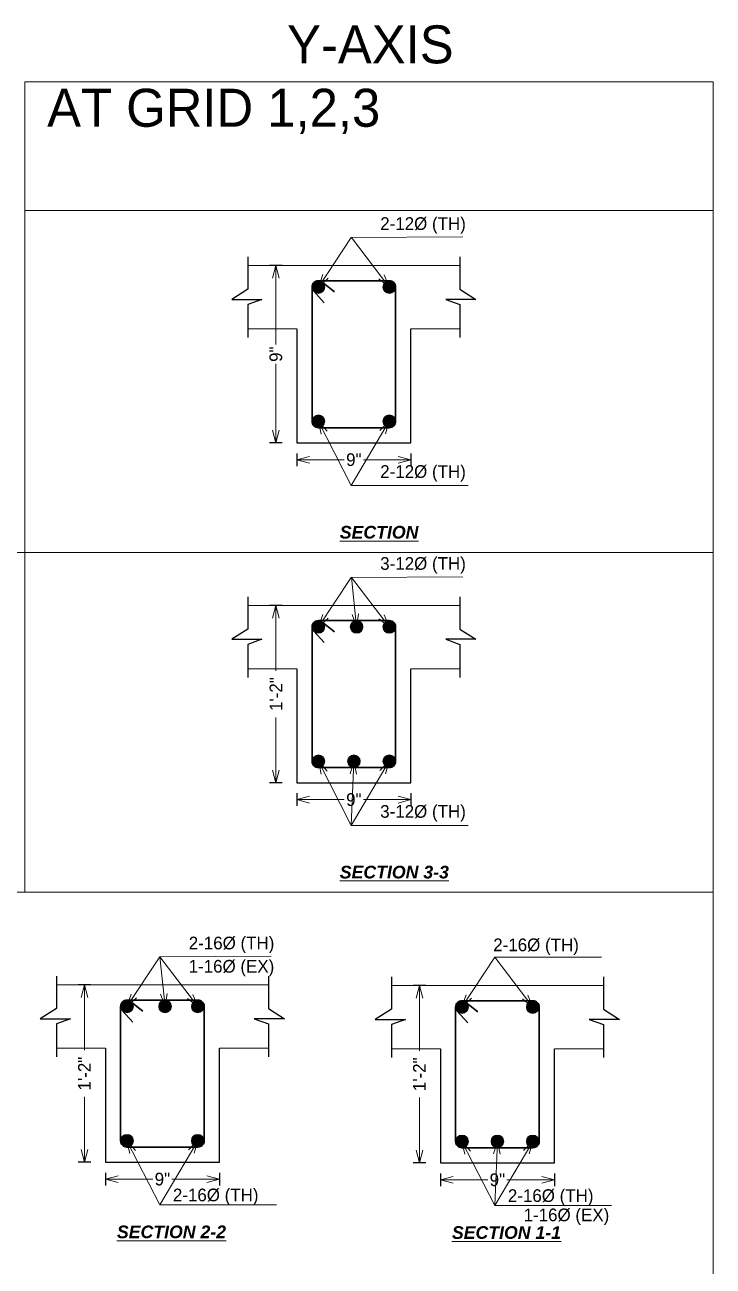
# Model space of a CAD drawing. Header units: inches. Extents: x -2812 to 9774, y -15726 to -746.
# Drawn here: x -2427.7 to -2318.9, y -15349.3 to -15153.4 of the extents above; entities that cross this region are included whole.
import ezdxf

# ---------------------------------------------------------------- set-up
doc = ezdxf.new("R2010")
doc.units = ezdxf.units.IN
doc.header["$LTSCALE"] = 17
doc.header["$MEASUREMENT"] = 0
doc.linetypes.add('ACAD_ISO03W100', pattern=[30, 12, -18])
for name, color, linetype, lineweight in [('1', 7, 'Continuous', 25), ('Hatch Pcc', 132, 'Continuous', 15), ('hidden line', 251, 'ACAD_ISO03W100', 20), ('LIGHT', 255, 'Continuous', 5), ('Line 3', 250, 'Continuous', 18), ('Profile ele', 4, 'Continuous', 25), ('Rebar', 250, 'Continuous', 30), ('reinforcement', 2, 'Continuous', 30), ('STIRRUPS', 4, 'Continuous', 30), ('Text 1', 251, 'Continuous', 20)]:
    doc.layers.add(name, color=color, linetype=linetype, lineweight=lineweight)
doc.layers.add('Beam', color=1, linetype='Continuous')
doc.dimstyles.new('Dim 2', dxfattribs={"dimtxt": 4, "dimasz": 3, "dimexe": 2, "dimexo": 2, "dimgap": 0.09, "dimtad": 0, "dimdec": 0, "dimzin": 0, "dimdsep": 46, "dimlunit": 3, "dimtxsty": 'Standard', "dimcen": 0.09, "dimclrd": 256, "dimclre": 256, "dimclrt": 3, "dimadec": 0, "dimazin": 0, "dimtfac": 1, "dimtdec": 0, "dimtofl": 0, "dimtmove": 0, "dimatfit": 3, "dimfxl": 2, "dimfxlon": 1, "dimtolj": 1, "dimtzin": 0, "dimlwd": 5, "dimarcsym": 0})
doc.dimstyles.new('Extra Dim 2 small', dxfattribs={"dimtxt": 1, "dimasz": 1, "dimexe": 0.5, "dimexo": 0.5, "dimgap": 0.09, "dimtad": 0, "dimdec": 0, "dimzin": 0, "dimdsep": 46, "dimlunit": 3, "dimtxsty": 'Standard', "dimblk": 'OPEN30', "dimcen": 0.09, "dimclrd": 256, "dimclre": 256, "dimclrt": 3, "dimadec": 0, "dimazin": 0, "dimtfac": 1, "dimtdec": 0, "dimtofl": 0, "dimtmove": 2, "dimatfit": 3, "dimldrblk": 'OPEN30', "dimfxl": 0.5, "dimfxlon": 1, "dimtolj": 1, "dimtzin": 0, "dimlwd": 5, "dimarcsym": 0})

# ---------------------------------------------------------------- blocks, each defined once
blk = doc.blocks.new('_Open30')
at = {"color": 0, "linetype": 'ByBlock', "lineweight": -2}
for p, q in [((-1, 0.268), (0, 0)), ((0, 0), (-1, -0.268)), ((0, 0), (-1, 0))]:
    blk.add_line(p, q, dxfattribs=at)
blk = doc.blocks.new('*D2552')
at = {"layer": '1', "lineweight": -2, "ltscale": 0.09, "transparency": 16777216}
for p, q in [((64404.906, -62375.375), (64403.906, -62375.375)), ((64404.906, -62389.375), (64403.906, -62389.375))]:
    blk.add_line(p, q, dxfattribs=at)
at = {"layer": '1', "lineweight": 5, "ltscale": 0.09, "transparency": 16777216}
for p, q in [((64404.406, -62376.375), (64404.406, -62380.535)), ((64404.406, -62388.375), (64404.406, -62384.215))]:
    blk.add_line(p, q, dxfattribs=at)
at = {"layer": 'Defpoints', "color": 0, "ltscale": 0.09, "transparency": 16777216}
for p in [(64404.406, -62375.375), (64406.061, -62375.375), (64406.061, -62389.375)]:
    blk.add_point(p, dxfattribs=at)
at = {"layer": '1', "lineweight": 5, "ltscale": 0.09, "transparency": 16777216}
for p, rotation in [((64404.406, -62375.375), 90), ((64404.406, -62389.375), 270)]:
    blk.add_blockref('_Open30', p, dxfattribs=dict(at, rotation=rotation))
at = {"layer": '1', "color": 3, "ltscale": 0.09, "transparency": 16777216, "insert": (64404.406, -62382.375), "char_height": 1, "attachment_point": 5, "rotation": 90}
blk.add_mtext('\\A1;1\'-2"', dxfattribs=at)
blk = doc.blocks.new('*D2553')
at = {"layer": '1', "lineweight": -2, "ltscale": 0.09, "transparency": 16777216}
for p, q in [((64406.061, -62390.206), (64406.061, -62391.206)), ((64415.061, -62390.206), (64415.061, -62391.206))]:
    blk.add_line(p, q, dxfattribs=at)
at = {"layer": '1', "lineweight": 5, "ltscale": 0.09, "transparency": 16777216}
for p, q in [((64407.061, -62390.706), (64409.805, -62390.706)), ((64414.061, -62390.706), (64411.318, -62390.706))]:
    blk.add_line(p, q, dxfattribs=at)
at = {"layer": 'Defpoints', "color": 0, "ltscale": 0.09, "transparency": 16777216}
for p in [(64406.061, -62389.375), (64415.061, -62389.375), (64415.061, -62390.706)]:
    blk.add_point(p, dxfattribs=at)
at = {"layer": '1', "lineweight": 5, "ltscale": 0.09, "transparency": 16777216, "rotation": 180}
blk.add_blockref('_Open30', (64406.061, -62390.706), dxfattribs=at)
at = {"layer": '1', "lineweight": 5, "ltscale": 0.09, "transparency": 16777216}
blk.add_blockref('_Open30', (64415.061, -62390.706), dxfattribs=at)
at = {"layer": '1', "color": 3, "ltscale": 0.09, "transparency": 16777216, "insert": (64410.561, -62390.706), "char_height": 1, "attachment_point": 5}
blk.add_mtext('\\A1;9"', dxfattribs=at)
blk = doc.blocks.new('*D2554')
at = {"layer": '1', "lineweight": -2, "ltscale": 0.09, "transparency": 16777216}
for p, q in [((64431.361, -62375.427), (64430.361, -62375.427)), ((64431.361, -62389.427), (64430.361, -62389.427))]:
    blk.add_line(p, q, dxfattribs=at)
at = {"layer": '1', "lineweight": 5, "ltscale": 0.09, "transparency": 16777216}
for p, q in [((64430.861, -62376.427), (64430.861, -62380.587)), ((64430.861, -62388.427), (64430.861, -62384.267))]:
    blk.add_line(p, q, dxfattribs=at)
at = {"layer": 'Defpoints', "color": 0, "ltscale": 0.09, "transparency": 16777216}
for p in [(64430.861, -62375.427), (64432.516, -62375.427), (64432.516, -62389.427)]:
    blk.add_point(p, dxfattribs=at)
at = {"layer": '1', "lineweight": 5, "ltscale": 0.09, "transparency": 16777216}
for p, rotation in [((64430.861, -62375.427), 90), ((64430.861, -62389.427), 270)]:
    blk.add_blockref('_Open30', p, dxfattribs=dict(at, rotation=rotation))
at = {"layer": '1', "color": 3, "ltscale": 0.09, "transparency": 16777216, "insert": (64430.861, -62382.427), "char_height": 1, "attachment_point": 5, "rotation": 90}
blk.add_mtext('\\A1;1\'-2"', dxfattribs=at)
blk = doc.blocks.new('*D2555')
at = {"layer": '1', "lineweight": -2, "ltscale": 0.09, "transparency": 16777216}
for p, q in [((64432.516, -62390.258), (64432.516, -62391.258)), ((64441.516, -62390.258), (64441.516, -62391.258))]:
    blk.add_line(p, q, dxfattribs=at)
at = {"layer": '1', "lineweight": 5, "ltscale": 0.09, "transparency": 16777216}
for p, q in [((64433.516, -62390.758), (64436.259, -62390.758)), ((64440.516, -62390.758), (64437.772, -62390.758))]:
    blk.add_line(p, q, dxfattribs=at)
at = {"layer": 'Defpoints', "color": 0, "ltscale": 0.09, "transparency": 16777216}
for p in [(64432.516, -62389.427), (64441.516, -62389.427), (64441.516, -62390.758)]:
    blk.add_point(p, dxfattribs=at)
at = {"layer": '1', "lineweight": 5, "ltscale": 0.09, "transparency": 16777216, "rotation": 180}
blk.add_blockref('_Open30', (64432.516, -62390.758), dxfattribs=at)
at = {"layer": '1', "lineweight": 5, "ltscale": 0.09, "transparency": 16777216}
blk.add_blockref('_Open30', (64441.516, -62390.758), dxfattribs=at)
at = {"layer": '1', "color": 3, "ltscale": 0.09, "transparency": 16777216, "insert": (64437.016, -62390.758), "char_height": 1, "attachment_point": 5}
blk.add_mtext('\\A1;9"', dxfattribs=at)
blk = doc.blocks.new('*D2556')
at = {"layer": '1', "lineweight": -2, "ltscale": 0.09, "transparency": 16777216}
for p, q in [((64404.906, -62375.375), (64403.906, -62375.375)), ((64404.906, -62389.375), (64403.906, -62389.375))]:
    blk.add_line(p, q, dxfattribs=at)
at = {"layer": '1', "lineweight": 5, "ltscale": 0.09, "transparency": 16777216}
for p, q in [((64404.406, -62376.375), (64404.406, -62380.535)), ((64404.406, -62388.375), (64404.406, -62384.215))]:
    blk.add_line(p, q, dxfattribs=at)
at = {"layer": 'Defpoints', "color": 0, "ltscale": 0.09, "transparency": 16777216}
for p in [(64404.406, -62375.375), (64406.061, -62375.375), (64406.061, -62389.375)]:
    blk.add_point(p, dxfattribs=at)
at = {"layer": '1', "lineweight": 5, "ltscale": 0.09, "transparency": 16777216}
for p, rotation in [((64404.406, -62375.375), 90), ((64404.406, -62389.375), 270)]:
    blk.add_blockref('_Open30', p, dxfattribs=dict(at, rotation=rotation))
at = {"layer": '1', "color": 3, "ltscale": 0.09, "transparency": 16777216, "insert": (64404.406, -62382.375), "char_height": 1, "attachment_point": 5, "rotation": 90}
blk.add_mtext('\\A1;1\'-2"', dxfattribs=at)
blk = doc.blocks.new('*D2557')
at = {"layer": '1', "lineweight": -2, "ltscale": 0.09, "transparency": 16777216}
for p, q in [((64406.061, -62390.206), (64406.061, -62391.206)), ((64415.061, -62390.206), (64415.061, -62391.206))]:
    blk.add_line(p, q, dxfattribs=at)
at = {"layer": '1', "lineweight": 5, "ltscale": 0.09, "transparency": 16777216}
for p, q in [((64407.061, -62390.706), (64409.805, -62390.706)), ((64414.061, -62390.706), (64411.318, -62390.706))]:
    blk.add_line(p, q, dxfattribs=at)
at = {"layer": 'Defpoints', "color": 0, "ltscale": 0.09, "transparency": 16777216}
for p in [(64406.061, -62389.375), (64415.061, -62389.375), (64415.061, -62390.706)]:
    blk.add_point(p, dxfattribs=at)
at = {"layer": '1', "lineweight": 5, "ltscale": 0.09, "transparency": 16777216, "rotation": 180}
blk.add_blockref('_Open30', (64406.061, -62390.706), dxfattribs=at)
at = {"layer": '1', "lineweight": 5, "ltscale": 0.09, "transparency": 16777216}
blk.add_blockref('_Open30', (64415.061, -62390.706), dxfattribs=at)
at = {"layer": '1', "color": 3, "ltscale": 0.09, "transparency": 16777216, "insert": (64410.561, -62390.706), "char_height": 1, "attachment_point": 5}
blk.add_mtext('\\A1;9"', dxfattribs=at)
blk = doc.blocks.new('*D2558')
at = {"layer": '1', "lineweight": -2, "ltscale": 0.09, "transparency": 16777216}
for p, q in [((64431.361, -62375.427), (64430.361, -62375.427)), ((64431.361, -62389.427), (64430.361, -62389.427))]:
    blk.add_line(p, q, dxfattribs=at)
at = {"layer": '1', "lineweight": 5, "ltscale": 0.09, "transparency": 16777216}
for p, q in [((64430.861, -62376.427), (64430.861, -62380.587)), ((64430.861, -62388.427), (64430.861, -62384.267))]:
    blk.add_line(p, q, dxfattribs=at)
at = {"layer": 'Defpoints', "color": 0, "ltscale": 0.09, "transparency": 16777216}
for p in [(64430.861, -62375.427), (64432.516, -62375.427), (64432.516, -62389.427)]:
    blk.add_point(p, dxfattribs=at)
at = {"layer": '1', "lineweight": 5, "ltscale": 0.09, "transparency": 16777216}
for p, rotation in [((64430.861, -62375.427), 90), ((64430.861, -62389.427), 270)]:
    blk.add_blockref('_Open30', p, dxfattribs=dict(at, rotation=rotation))
at = {"layer": '1', "color": 3, "ltscale": 0.09, "transparency": 16777216, "insert": (64430.861, -62382.427), "char_height": 1, "attachment_point": 5, "rotation": 90}
blk.add_mtext('\\A1;1\'-2"', dxfattribs=at)
blk = doc.blocks.new('*D2559')
at = {"layer": '1', "lineweight": -2, "ltscale": 0.09, "transparency": 16777216}
for p, q in [((64432.516, -62390.258), (64432.516, -62391.258)), ((64441.516, -62390.258), (64441.516, -62391.258))]:
    blk.add_line(p, q, dxfattribs=at)
at = {"layer": '1', "lineweight": 5, "ltscale": 0.09, "transparency": 16777216}
for p, q in [((64433.516, -62390.758), (64436.259, -62390.758)), ((64440.516, -62390.758), (64437.772, -62390.758))]:
    blk.add_line(p, q, dxfattribs=at)
at = {"layer": 'Defpoints', "color": 0, "ltscale": 0.09, "transparency": 16777216}
for p in [(64432.516, -62389.427), (64441.516, -62389.427), (64441.516, -62390.758)]:
    blk.add_point(p, dxfattribs=at)
at = {"layer": '1', "lineweight": 5, "ltscale": 0.09, "transparency": 16777216, "rotation": 180}
blk.add_blockref('_Open30', (64432.516, -62390.758), dxfattribs=at)
at = {"layer": '1', "lineweight": 5, "ltscale": 0.09, "transparency": 16777216}
blk.add_blockref('_Open30', (64441.516, -62390.758), dxfattribs=at)
at = {"layer": '1', "color": 3, "ltscale": 0.09, "transparency": 16777216, "insert": (64437.016, -62390.758), "char_height": 1, "attachment_point": 5}
blk.add_mtext('\\A1;9"', dxfattribs=at)
blk = doc.blocks.new('*D2563')
at = {"layer": '1', "lineweight": -2, "ltscale": 0.09, "transparency": 16777216}
for p, q in [((64420.027, -62318.61), (64419.027, -62318.61)), ((64420.027, -62332.61), (64419.027, -62332.61))]:
    blk.add_line(p, q, dxfattribs=at)
at = {"layer": '1', "lineweight": 5, "ltscale": 0.09, "transparency": 16777216}
for p, q in [((64419.527, -62319.61), (64419.527, -62324.853)), ((64419.527, -62331.61), (64419.527, -62326.366))]:
    blk.add_line(p, q, dxfattribs=at)
at = {"layer": 'Defpoints', "color": 0, "ltscale": 0.09, "transparency": 16777216}
for p in [(64419.527, -62318.61), (64421.182, -62318.61), (64421.182, -62332.61)]:
    blk.add_point(p, dxfattribs=at)
at = {"layer": '1', "lineweight": 5, "ltscale": 0.09, "transparency": 16777216}
for p, rotation in [((64419.527, -62318.61), 90), ((64419.527, -62332.61), 270)]:
    blk.add_blockref('_Open30', p, dxfattribs=dict(at, rotation=rotation))
at = {"layer": '1', "color": 3, "ltscale": 0.09, "transparency": 16777216, "insert": (64419.527, -62325.61), "char_height": 1, "attachment_point": 5, "rotation": 90}
blk.add_mtext('\\A1;9"', dxfattribs=at)
blk = doc.blocks.new('*D2564')
at = {"layer": '1', "lineweight": -2, "ltscale": 0.09, "transparency": 16777216}
for p, q in [((64421.182, -62333.44), (64421.182, -62334.44)), ((64430.182, -62333.44), (64430.182, -62334.44))]:
    blk.add_line(p, q, dxfattribs=at)
at = {"layer": '1', "lineweight": 5, "ltscale": 0.09, "transparency": 16777216}
for p, q in [((64422.182, -62333.94), (64424.926, -62333.94)), ((64429.182, -62333.94), (64426.439, -62333.94))]:
    blk.add_line(p, q, dxfattribs=at)
at = {"layer": 'Defpoints', "color": 0, "ltscale": 0.09, "transparency": 16777216}
for p in [(64421.182, -62332.61), (64430.182, -62332.61), (64430.182, -62333.94)]:
    blk.add_point(p, dxfattribs=at)
at = {"layer": '1', "lineweight": 5, "ltscale": 0.09, "transparency": 16777216, "rotation": 180}
blk.add_blockref('_Open30', (64421.182, -62333.94), dxfattribs=at)
at = {"layer": '1', "lineweight": 5, "ltscale": 0.09, "transparency": 16777216}
blk.add_blockref('_Open30', (64430.182, -62333.94), dxfattribs=at)
at = {"layer": '1', "color": 3, "ltscale": 0.09, "transparency": 16777216, "insert": (64425.682, -62333.94), "char_height": 1, "attachment_point": 5}
blk.add_mtext('\\A1;9"', dxfattribs=at)
blk = doc.blocks.new('*D2565')
at = {"layer": '1', "lineweight": -2, "ltscale": 0.09, "transparency": 16777216}
for p, q in [((64421.182, -62333.44), (64421.182, -62334.44)), ((64430.182, -62333.44), (64430.182, -62334.44))]:
    blk.add_line(p, q, dxfattribs=at)
at = {"layer": '1', "lineweight": 5, "ltscale": 0.09, "transparency": 16777216}
for p, q in [((64422.182, -62333.94), (64424.926, -62333.94)), ((64429.182, -62333.94), (64426.439, -62333.94))]:
    blk.add_line(p, q, dxfattribs=at)
at = {"layer": 'Defpoints', "color": 0, "ltscale": 0.09, "transparency": 16777216}
for p in [(64421.182, -62332.61), (64430.182, -62332.61), (64430.182, -62333.94)]:
    blk.add_point(p, dxfattribs=at)
at = {"layer": '1', "lineweight": 5, "ltscale": 0.09, "transparency": 16777216, "rotation": 180}
blk.add_blockref('_Open30', (64421.182, -62333.94), dxfattribs=at)
at = {"layer": '1', "lineweight": 5, "ltscale": 0.09, "transparency": 16777216}
blk.add_blockref('_Open30', (64430.182, -62333.94), dxfattribs=at)
at = {"layer": '1', "color": 3, "ltscale": 0.09, "transparency": 16777216, "insert": (64425.682, -62333.94), "char_height": 1, "attachment_point": 5}
blk.add_mtext('\\A1;9"', dxfattribs=at)
blk = doc.blocks.new('*D2569')
at = {"layer": '1', "lineweight": -2, "ltscale": 0.09, "transparency": 16777216}
for p, q in [((64420.027, -62345.428), (64419.027, -62345.428)), ((64420.027, -62359.428), (64419.027, -62359.428))]:
    blk.add_line(p, q, dxfattribs=at)
at = {"layer": '1', "lineweight": 5, "ltscale": 0.09, "transparency": 16777216}
for p, q in [((64419.527, -62346.428), (64419.527, -62350.588)), ((64419.527, -62358.428), (64419.527, -62354.268))]:
    blk.add_line(p, q, dxfattribs=at)
at = {"layer": 'Defpoints', "color": 0, "ltscale": 0.09, "transparency": 16777216}
for p in [(64419.527, -62345.428), (64421.182, -62345.428), (64421.182, -62359.428)]:
    blk.add_point(p, dxfattribs=at)
at = {"layer": '1', "lineweight": 5, "ltscale": 0.09, "transparency": 16777216}
for p, rotation in [((64419.527, -62345.428), 90), ((64419.527, -62359.428), 270)]:
    blk.add_blockref('_Open30', p, dxfattribs=dict(at, rotation=rotation))
at = {"layer": '1', "color": 3, "ltscale": 0.09, "transparency": 16777216, "insert": (64419.527, -62352.428), "char_height": 1, "attachment_point": 5, "rotation": 90}
blk.add_mtext('\\A1;1\'-2"', dxfattribs=at)
blk = doc.blocks.new('*D2570')
at = {"layer": '1', "lineweight": -2, "ltscale": 0.09, "transparency": 16777216}
for p, q in [((64421.182, -62360.259), (64421.182, -62361.259)), ((64430.182, -62360.259), (64430.182, -62361.259))]:
    blk.add_line(p, q, dxfattribs=at)
at = {"layer": '1', "lineweight": 5, "ltscale": 0.09, "transparency": 16777216}
for p, q in [((64422.182, -62360.759), (64424.926, -62360.759)), ((64429.182, -62360.759), (64426.439, -62360.759))]:
    blk.add_line(p, q, dxfattribs=at)
at = {"layer": 'Defpoints', "color": 0, "ltscale": 0.09, "transparency": 16777216}
for p in [(64421.182, -62359.428), (64430.182, -62359.428), (64430.182, -62360.759)]:
    blk.add_point(p, dxfattribs=at)
at = {"layer": '1', "lineweight": 5, "ltscale": 0.09, "transparency": 16777216, "rotation": 180}
blk.add_blockref('_Open30', (64421.182, -62360.759), dxfattribs=at)
at = {"layer": '1', "lineweight": 5, "ltscale": 0.09, "transparency": 16777216}
blk.add_blockref('_Open30', (64430.182, -62360.759), dxfattribs=at)
at = {"layer": '1', "color": 3, "ltscale": 0.09, "transparency": 16777216, "insert": (64425.682, -62360.759), "char_height": 1, "attachment_point": 5}
blk.add_mtext('\\A1;9"', dxfattribs=at)
blk = doc.blocks.new('*D2571')
at = {"layer": '1', "lineweight": -2, "ltscale": 0.09, "transparency": 16777216}
for p, q in [((64421.182, -62360.259), (64421.182, -62361.259)), ((64430.182, -62360.259), (64430.182, -62361.259))]:
    blk.add_line(p, q, dxfattribs=at)
at = {"layer": '1', "lineweight": 5, "ltscale": 0.09, "transparency": 16777216}
for p, q in [((64422.182, -62360.759), (64424.926, -62360.759)), ((64429.182, -62360.759), (64426.439, -62360.759))]:
    blk.add_line(p, q, dxfattribs=at)
at = {"layer": 'Defpoints', "color": 0, "ltscale": 0.09, "transparency": 16777216}
for p in [(64421.182, -62359.428), (64430.182, -62359.428), (64430.182, -62360.759)]:
    blk.add_point(p, dxfattribs=at)
at = {"layer": '1', "lineweight": 5, "ltscale": 0.09, "transparency": 16777216, "rotation": 180}
blk.add_blockref('_Open30', (64421.182, -62360.759), dxfattribs=at)
at = {"layer": '1', "lineweight": 5, "ltscale": 0.09, "transparency": 16777216}
blk.add_blockref('_Open30', (64430.182, -62360.759), dxfattribs=at)
at = {"layer": '1', "color": 3, "ltscale": 0.09, "transparency": 16777216, "insert": (64425.682, -62360.759), "char_height": 1, "attachment_point": 5}
blk.add_mtext('\\A1;9"', dxfattribs=at)
blk = doc.blocks.new('25')
at = {"layer": 'reinforcement'}
h = blk.add_hatch(color=6, dxfattribs=at)
h.dxf.hatch_style = 1
h.paths.add_polyline_path([(64423.39, -62320.312, 1), (64422.39, -62320.312, 1)])
h = blk.add_hatch(color=6, dxfattribs=at)
h.dxf.hatch_style = 1
h.paths.add_polyline_path([(64423.39, -62320.312, 1), (64422.39, -62320.312, 1)])
h = blk.add_hatch(color=6, dxfattribs=at)
h.dxf.hatch_style = 1
h.paths.add_polyline_path([(64428.977, -62320.312, 1), (64427.977, -62320.312, 1)])
h = blk.add_hatch(color=6, dxfattribs=at)
h.dxf.hatch_style = 1
h.paths.add_polyline_path([(64428.977, -62320.312, 1), (64427.977, -62320.312, 1)])
h = blk.add_hatch(color=6, dxfattribs=at)
h.dxf.hatch_style = 1
h.paths.add_polyline_path([(64423.39, -62330.907, -1), (64422.39, -62330.907, -1)])
h = blk.add_hatch(color=6, dxfattribs=at)
h.dxf.hatch_style = 1
h.paths.add_polyline_path([(64423.39, -62330.907, -1), (64422.39, -62330.907, -1)])
h = blk.add_hatch(color=6, dxfattribs=at)
h.dxf.hatch_style = 1
h.paths.add_polyline_path([(64428.977, -62330.907, -1), (64427.977, -62330.907, -1)])
h = blk.add_hatch(color=6, dxfattribs=at)
h.dxf.hatch_style = 1
h.paths.add_polyline_path([(64428.977, -62330.907, -1), (64427.977, -62330.907, -1)])
h = blk.add_hatch(color=6, dxfattribs=at)
h.dxf.hatch_style = 1
h.paths.add_polyline_path([(64423.39, -62347.13, 1), (64422.39, -62347.13, 1)])
h = blk.add_hatch(color=6, dxfattribs=at)
h.dxf.hatch_style = 1
h.paths.add_polyline_path([(64423.39, -62347.13, 1), (64422.39, -62347.13, 1)])
h = blk.add_hatch(color=6, dxfattribs=at)
h.dxf.hatch_style = 1
h.paths.add_polyline_path([(64426.398, -62347.125, 1), (64425.398, -62347.125, 1)])
h = blk.add_hatch(color=6, dxfattribs=at)
h.dxf.hatch_style = 1
h.paths.add_polyline_path([(64428.977, -62347.13, 1), (64427.977, -62347.13, 1)])
h = blk.add_hatch(color=6, dxfattribs=at)
h.dxf.hatch_style = 1
h.paths.add_polyline_path([(64428.977, -62347.13, 1), (64427.977, -62347.13, 1)])
h = blk.add_hatch(color=6, dxfattribs=at)
h.dxf.hatch_style = 1
h.paths.add_polyline_path([(64423.39, -62357.726, -1), (64422.39, -62357.726, -1)])
h = blk.add_hatch(color=6, dxfattribs=at)
h.dxf.hatch_style = 1
h.paths.add_polyline_path([(64423.39, -62357.726, -1), (64422.39, -62357.726, -1)])
h = blk.add_hatch(color=6, dxfattribs=at)
h.dxf.hatch_style = 1
h.paths.add_polyline_path([(64426.182, -62357.728, -1), (64425.182, -62357.728, -1)])
h = blk.add_hatch(color=6, dxfattribs=at)
h.dxf.hatch_style = 1
h.paths.add_polyline_path([(64428.977, -62357.725, -1), (64427.977, -62357.725, -1)])
h = blk.add_hatch(color=6, dxfattribs=at)
h.dxf.hatch_style = 1
h.paths.add_polyline_path([(64428.977, -62357.725, -1), (64427.977, -62357.725, -1)])
h = blk.add_hatch(color=6, dxfattribs=at)
h.dxf.hatch_style = 1
h.paths.add_polyline_path([(64408.269, -62377.077, 1), (64407.269, -62377.077, 1)])
h = blk.add_hatch(color=6, dxfattribs=at)
h.dxf.hatch_style = 1
h.paths.add_polyline_path([(64408.269, -62377.077, 1), (64407.269, -62377.077, 1)])
h = blk.add_hatch(color=6, dxfattribs=at)
h.dxf.hatch_style = 1
h.paths.add_polyline_path([(64411.277, -62377.073, 1), (64410.277, -62377.073, 1)])
h = blk.add_hatch(color=6, dxfattribs=at)
h.dxf.hatch_style = 1
h.paths.add_polyline_path([(64413.856, -62377.078, 1), (64412.856, -62377.078, 1)])
h = blk.add_hatch(color=6, dxfattribs=at)
h.dxf.hatch_style = 1
h.paths.add_polyline_path([(64413.856, -62377.078, 1), (64412.856, -62377.078, 1)])
h = blk.add_hatch(color=6, dxfattribs=at)
h.dxf.hatch_style = 1
h.paths.add_polyline_path([(64434.723, -62377.129, 1), (64433.723, -62377.129, 1)])
h = blk.add_hatch(color=6, dxfattribs=at)
h.dxf.hatch_style = 1
h.paths.add_polyline_path([(64434.723, -62377.129, 1), (64433.723, -62377.129, 1)])
h = blk.add_hatch(color=6, dxfattribs=at)
h.dxf.hatch_style = 1
h.paths.add_polyline_path([(64440.31, -62377.129, 1), (64439.31, -62377.129, 1)])
h = blk.add_hatch(color=6, dxfattribs=at)
h.dxf.hatch_style = 1
h.paths.add_polyline_path([(64440.31, -62377.129, 1), (64439.31, -62377.129, 1)])
h = blk.add_hatch(color=6, dxfattribs=at)
h.dxf.hatch_style = 1
h.paths.add_polyline_path([(64408.269, -62387.673, -1), (64407.269, -62387.673, -1)])
h = blk.add_hatch(color=6, dxfattribs=at)
h.dxf.hatch_style = 1
h.paths.add_polyline_path([(64408.269, -62387.673, -1), (64407.269, -62387.673, -1)])
h = blk.add_hatch(color=6, dxfattribs=at)
h.dxf.hatch_style = 1
h.paths.add_polyline_path([(64413.856, -62387.673, -1), (64412.856, -62387.673, -1)])
h = blk.add_hatch(color=6, dxfattribs=at)
h.dxf.hatch_style = 1
h.paths.add_polyline_path([(64413.856, -62387.673, -1), (64412.856, -62387.673, -1)])
h = blk.add_hatch(color=6, dxfattribs=at)
h.dxf.hatch_style = 1
h.paths.add_polyline_path([(64434.723, -62387.725, -1), (64433.723, -62387.725, -1)])
h = blk.add_hatch(color=6, dxfattribs=at)
h.dxf.hatch_style = 1
h.paths.add_polyline_path([(64434.723, -62387.725, -1), (64433.723, -62387.725, -1)])
h = blk.add_hatch(color=6, dxfattribs=at)
h.dxf.hatch_style = 1
h.paths.add_polyline_path([(64437.516, -62387.727, -1), (64436.516, -62387.727, -1)])
h = blk.add_hatch(color=6, dxfattribs=at)
h.dxf.hatch_style = 1
h.paths.add_polyline_path([(64440.31, -62387.724, -1), (64439.31, -62387.724, -1)])
h = blk.add_hatch(color=6, dxfattribs=at)
h.dxf.hatch_style = 1
h.paths.add_polyline_path([(64440.31, -62387.724, -1), (64439.31, -62387.724, -1)])
at = {"layer": '1', "ltscale": 0.09}
for points in [[(64417.313, -62317.926), (64417.313, -62318.61), (64417.313, -62320.479), (64416.038, -62321.286), (64418.426, -62321.286), (64417.313, -62321.689), (64417.313, -62323.61), (64417.313, -62324.3)], [(64434.051, -62317.926), (64434.051, -62318.61), (64434.051, -62320.479), (64435.326, -62321.286), (64432.939, -62321.286), (64434.051, -62321.689), (64434.051, -62323.61), (64434.051, -62324.3)], [(64434.051, -62317.926), (64434.051, -62318.61), (64434.051, -62320.479), (64435.326, -62321.286), (64432.939, -62321.286), (64434.051, -62321.689), (64434.051, -62323.61), (64434.051, -62324.3)], [(64417.313, -62344.744), (64417.313, -62345.428), (64417.313, -62347.297), (64416.038, -62348.104), (64418.426, -62348.104), (64417.313, -62348.508), (64417.313, -62350.428), (64417.313, -62351.118)], [(64434.051, -62344.744), (64434.051, -62345.428), (64434.051, -62347.297), (64435.326, -62348.104), (64432.939, -62348.104), (64434.051, -62348.508), (64434.051, -62350.428), (64434.051, -62351.118)], [(64434.051, -62344.744), (64434.051, -62345.428), (64434.051, -62347.297), (64435.326, -62348.104), (64432.939, -62348.104), (64434.051, -62348.508), (64434.051, -62350.428), (64434.051, -62351.118)], [(64402.193, -62374.691), (64402.193, -62375.375), (64402.193, -62377.245), (64400.918, -62378.052), (64403.305, -62378.052), (64402.193, -62378.455), (64402.193, -62380.375), (64402.193, -62381.065)], [(64402.193, -62374.691), (64402.193, -62375.375), (64402.193, -62377.245), (64400.918, -62378.052), (64403.305, -62378.052), (64402.193, -62378.455), (64402.193, -62380.375), (64402.193, -62381.065)], [(64418.93, -62374.691), (64418.93, -62375.375), (64418.93, -62377.245), (64420.205, -62378.052), (64417.818, -62378.052), (64418.93, -62378.455), (64418.93, -62380.375), (64418.93, -62381.065)], [(64418.93, -62374.691), (64418.93, -62375.375), (64418.93, -62377.245), (64420.205, -62378.052), (64417.818, -62378.052), (64418.93, -62378.455), (64418.93, -62380.375), (64418.93, -62381.065)], [(64428.647, -62374.743), (64428.647, -62375.427), (64428.647, -62377.296), (64427.372, -62378.103), (64429.759, -62378.103), (64428.647, -62378.507), (64428.647, -62380.427), (64428.647, -62381.117)], [(64428.647, -62374.743), (64428.647, -62375.427), (64428.647, -62377.296), (64427.372, -62378.103), (64429.759, -62378.103), (64428.647, -62378.507), (64428.647, -62380.427), (64428.647, -62381.117)], [(64445.384, -62374.743), (64445.384, -62375.427), (64445.384, -62377.296), (64446.659, -62378.103), (64444.272, -62378.103), (64445.384, -62378.507), (64445.384, -62380.427), (64445.384, -62381.117)], [(64445.384, -62374.743), (64445.384, -62375.427), (64445.384, -62377.296), (64446.659, -62378.103), (64444.272, -62378.103), (64445.384, -62378.507), (64445.384, -62380.427), (64445.384, -62381.117)]]:
    blk.add_lwpolyline(points, dxfattribs=at)
at = {"layer": 'Beam', "ltscale": 0.09}
for points in [[(64421.182, -62323.61), (64421.182, -62332.61), (64430.182, -62332.61), (64430.182, -62323.61)], [(64421.182, -62323.61), (64421.182, -62332.61), (64430.182, -62332.61), (64430.182, -62323.61)], [(64421.182, -62350.428), (64421.182, -62359.428), (64430.182, -62359.428), (64430.182, -62350.428)], [(64421.182, -62350.428), (64421.182, -62359.428), (64430.182, -62359.428), (64430.182, -62350.428)], [(64406.061, -62380.375), (64406.061, -62389.375), (64415.061, -62389.375), (64415.061, -62380.375)], [(64406.061, -62380.375), (64406.061, -62389.375), (64415.061, -62389.375), (64415.061, -62380.375)], [(64432.516, -62380.427), (64432.516, -62389.427), (64441.516, -62389.427), (64441.516, -62380.427)], [(64432.516, -62380.427), (64432.516, -62389.427), (64441.516, -62389.427), (64441.516, -62380.427)]]:
    blk.add_lwpolyline(points, dxfattribs=at)
at = {"layer": 'Hatch Pcc', "ltscale": 0.09}
for p, q in [((64399.696, -62304.13), (64454.058, -62304.13)), ((64399.696, -62304.13), (64399.696, -62368.072)), ((64454.058, -62304.13), (64454.058, -62368.072)), ((64399.696, -62314.275), (64454.058, -62314.275)), ((64312.456, -62341.263), (64399.696, -62341.263)), ((64399.696, -62341.263), (64454.058, -62341.263)), ((64312.456, -62368.072), (64399.696, -62368.072)), ((64399.696, -62368.072), (64454.058, -62368.072)), ((64454.058, -62368.072), (64454.058, -62487.814))]:
    blk.add_line(p, q, dxfattribs=at)
at = {"layer": 'LIGHT', "ltscale": 0.09}
for p, q in [((64421.182, -62323.61), (64417.313, -62323.61)), ((64421.182, -62323.61), (64417.313, -62323.61)), ((64430.182, -62323.61), (64434.051, -62323.61)), ((64430.182, -62323.61), (64434.051, -62323.61)), ((64421.182, -62350.428), (64417.313, -62350.428)), ((64421.182, -62350.428), (64417.313, -62350.428)), ((64430.182, -62350.428), (64434.051, -62350.428)), ((64430.182, -62350.428), (64434.051, -62350.428)), ((64406.061, -62380.375), (64402.193, -62380.375)), ((64406.061, -62380.375), (64402.193, -62380.375)), ((64415.061, -62380.375), (64418.93, -62380.375)), ((64415.061, -62380.375), (64418.93, -62380.375)), ((64432.516, -62380.427), (64428.647, -62380.427)), ((64432.516, -62380.427), (64428.647, -62380.427)), ((64441.516, -62380.427), (64445.384, -62380.427)), ((64441.516, -62380.427), (64445.384, -62380.427))]:
    blk.add_line(p, q, dxfattribs=at)
for points in [[(64434.051, -62318.61), (64430.182, -62318.61), (64421.182, -62318.61), (64417.313, -62318.61)], [(64434.051, -62318.61), (64430.182, -62318.61), (64421.182, -62318.61), (64417.313, -62318.61)], [(64434.051, -62345.428), (64430.182, -62345.428), (64421.182, -62345.428), (64417.313, -62345.428)], [(64434.051, -62345.428), (64430.182, -62345.428), (64421.182, -62345.428), (64417.313, -62345.428)], [(64418.93, -62375.375), (64415.061, -62375.375), (64406.061, -62375.375), (64402.193, -62375.375)], [(64418.93, -62375.375), (64415.061, -62375.375), (64406.061, -62375.375), (64402.193, -62375.375)], [(64445.384, -62375.427), (64441.516, -62375.427), (64432.516, -62375.427), (64428.647, -62375.427)], [(64445.384, -62375.427), (64441.516, -62375.427), (64432.516, -62375.427), (64428.647, -62375.427)]]:
    blk.add_lwpolyline(points, dxfattribs=at)
at = {"layer": 'Line 3'}
for centre in [(64422.89, -62320.312), (64422.89, -62320.312), (64428.477, -62320.312), (64428.477, -62320.312), (64422.89, -62330.907), (64422.89, -62330.907), (64428.477, -62330.907), (64428.477, -62330.907), (64422.89, -62347.13), (64422.89, -62347.13), (64425.898, -62347.125), (64428.477, -62347.13), (64428.477, -62347.13), (64422.89, -62357.726), (64422.89, -62357.726), (64425.682, -62357.728), (64428.477, -62357.725), (64428.477, -62357.725), (64407.769, -62377.077), (64407.769, -62377.077), (64410.777, -62377.073), (64413.356, -62377.078), (64413.356, -62377.078), (64434.223, -62377.129), (64434.223, -62377.129), (64439.81, -62377.129), (64439.81, -62377.129), (64407.769, -62387.673), (64407.769, -62387.673), (64413.356, -62387.673), (64413.356, -62387.673), (64434.223, -62387.725), (64434.223, -62387.725), (64437.016, -62387.727), (64439.81, -62387.724), (64439.81, -62387.724)]:
    blk.add_circle(centre, 0.5, dxfattribs=at)
at = {"layer": 'Rebar', "ltscale": 20}
for p, q in [((64422.882, -62319.81), (64428.482, -62319.81)), ((64422.882, -62319.81), (64428.482, -62319.81)), ((64422.882, -62346.628), (64428.482, -62346.628)), ((64422.882, -62346.628), (64428.482, -62346.628)), ((64407.761, -62376.575), (64413.361, -62376.575)), ((64407.761, -62376.575), (64413.361, -62376.575))]:
    blk.add_line(p, q, dxfattribs=at)
at = {"layer": 'STIRRUPS', "ltscale": 0.09}
for p, q in [((64423.295, -62320.019), (64424.144, -62320.693)), ((64423.295, -62320.019), (64424.144, -62320.693)), ((64422.516, -62320.644), (64423.345, -62321.549)), ((64422.516, -62320.644), (64423.345, -62321.549)), ((64423.295, -62346.837), (64424.144, -62347.512)), ((64423.295, -62346.837), (64424.144, -62347.512)), ((64422.516, -62347.462), (64423.345, -62348.368)), ((64422.516, -62347.462), (64423.345, -62348.368)), ((64407.395, -62377.409), (64408.225, -62378.315)), ((64407.395, -62377.409), (64408.225, -62378.315)), ((64408.175, -62376.785), (64409.023, -62377.459)), ((64408.175, -62376.785), (64409.023, -62377.459)), ((64434.629, -62376.836), (64435.477, -62377.511)), ((64434.629, -62376.836), (64435.477, -62377.511)), ((64433.849, -62377.461), (64434.679, -62378.367)), ((64433.849, -62377.461), (64434.679, -62378.367))]:
    blk.add_line(p, q, dxfattribs=at)
for points in [[(64422.882, -62331.41), (64428.482, -62331.41, 0.414214), (64428.982, -62330.91), (64428.982, -62320.31, 0.414214), (64428.482, -62319.81), (64422.882, -62319.81, 0.414214), (64422.382, -62320.31), (64422.382, -62330.91, 0.414214)], [(64422.882, -62331.41), (64428.482, -62331.41, 0.414214), (64428.982, -62330.91), (64428.982, -62320.31, 0.414214), (64428.482, -62319.81), (64422.882, -62319.81, 0.414214), (64422.382, -62320.31), (64422.382, -62330.91, 0.414214)], [(64422.882, -62358.228), (64428.482, -62358.228, 0.414214), (64428.982, -62357.728), (64428.982, -62347.128, 0.414214), (64428.482, -62346.628), (64422.882, -62346.628, 0.414214), (64422.382, -62347.128), (64422.382, -62357.728, 0.414214)], [(64422.882, -62358.228), (64428.482, -62358.228, 0.414214), (64428.982, -62357.728), (64428.982, -62347.128, 0.414214), (64428.482, -62346.628), (64422.882, -62346.628, 0.414214), (64422.382, -62347.128), (64422.382, -62357.728, 0.414214)], [(64407.761, -62388.175), (64413.361, -62388.175, 0.414214), (64413.861, -62387.675), (64413.861, -62377.075, 0.414214), (64413.361, -62376.575), (64407.761, -62376.575, 0.414214), (64407.261, -62377.075), (64407.261, -62387.675, 0.414214)], [(64407.761, -62388.175), (64413.361, -62388.175, 0.414214), (64413.861, -62387.675), (64413.861, -62377.075, 0.414214), (64413.361, -62376.575), (64407.761, -62376.575, 0.414214), (64407.261, -62377.075), (64407.261, -62387.675, 0.414214)], [(64434.216, -62388.227), (64439.816, -62388.227, 0.414214), (64440.316, -62387.727), (64440.316, -62377.127, 0.414214), (64439.816, -62376.627), (64434.216, -62376.627, 0.414214), (64433.716, -62377.127), (64433.716, -62387.727, 0.414214)], [(64434.216, -62388.227), (64439.816, -62388.227, 0.414214), (64440.316, -62387.727), (64440.316, -62377.127, 0.414214), (64439.816, -62376.627), (64434.216, -62376.627, 0.414214), (64433.716, -62377.127), (64433.716, -62387.727, 0.414214)]]:
    blk.add_lwpolyline(points, format="xyb", close=True, dxfattribs=at)
at = {"layer": 'hidden line', "ltscale": 0.09, "insert": (64401.461, -62299.665), "char_height": 3, "width": 52.59726, "attachment_point": 1}
blk.add_mtext('                 Y-AXIS\\PAT GRID 1,2,3', dxfattribs=at)
at = {"layer": 'Text 1', "ltscale": 0.09, "char_height": 1}
for s, width, heights, insert, attachment_point in [('2-12%%C (TH)', 26.21505, [0], (64427.764, -62316.106), 7), ('2-12%%C (TH)', 26.21505, [0], (64427.764, -62335.671), 7), ('{\\fArial|b1|i1|c0|p34;\\LSECTION }', 17.41224, [1.217], (64424.571, -62339.158), 1), ('3-12%%C (TH)', 26.21505, [0], (64427.764, -62342.925), 7), ('3-12%%C (TH)', 26.21505, [0], (64427.764, -62362.489), 7), ('{\\fArial|b1|i1|c0|p34;\\LSECTION 3-3 }', 17.41224, [1.217], (64424.571, -62365.976), 1), ('2-16%%C (TH)', 26.21505, [0], (64412.644, -62372.872), 7), ('2-16%%C (TH)', 26.21505, [0], (64436.69, -62373.016), 7), ('1-16%%C (EX)', 26.21505, [0], (64412.635, -62374.708), 7), ('2-16%%C (TH)', 26.21505, [0], (64411.391, -62392.751), 7), ('2-16%%C (TH)', 26.21505, [0], (64437.845, -62392.803), 7), ('1-16%%C (EX)', 26.21505, [0], (64439.089, -62394.324), 7), ('{\\fArial|b1|i1|c0|p34;\\LSECTION 2-2}', 17.41224, [1.217], (64406.973, -62394.362), 1), ('\\pt9;{\\fArial|b1|i1|c0|p34;\\LSECTION 1-1}', 17.41224, [1.217], (64433.427, -62394.414), 1)]:
    blk.add_mtext_dynamic_manual_height_columns(s, width=width, gutter_width=1, heights=heights, dxfattribs=dict(at, insert=insert, attachment_point=attachment_point))
at = {"layer": '1', "ltscale": 0.09}
for base, p1, p2, text, picture, middle in [((64419.527, -62318.61), (64421.182, -62332.61), (64421.182, -62318.61), '9"', '*D2563', (64419.527, -62325.61)), ((64419.527, -62345.428), (64421.182, -62359.428), (64421.182, -62345.428), '1\'-2"', '*D2569', (64419.527, -62352.428))]:
    dim = blk.add_linear_dim(base=base, p1=p1, p2=p2, angle=90, text=text, dimstyle='Extra Dim 2 small', dxfattribs=at)
    dim.commit()
    dim.dimension.update_dxf_attribs({"geometry": picture, "text_midpoint": middle})
for base, p1, p2, picture, middle in [((64430.182, -62333.94), (64421.182, -62332.61), (64430.182, -62332.61), '*D2564', (64425.682, -62333.94)), ((64430.182, -62333.94), (64421.182, -62332.61), (64430.182, -62332.61), '*D2565', (64425.682, -62333.94)), ((64430.182, -62360.759), (64421.182, -62359.428), (64430.182, -62359.428), '*D2570', (64425.682, -62360.759)), ((64430.182, -62360.759), (64421.182, -62359.428), (64430.182, -62359.428), '*D2571', (64425.682, -62360.759)), ((64415.061, -62390.706), (64406.061, -62389.375), (64415.061, -62389.375), '*D2553', (64410.561, -62390.706)), ((64415.061, -62390.706), (64406.061, -62389.375), (64415.061, -62389.375), '*D2557', (64410.561, -62390.706)), ((64441.516, -62390.758), (64432.516, -62389.427), (64441.516, -62389.427), '*D2555', (64437.016, -62390.758)), ((64441.516, -62390.758), (64432.516, -62389.427), (64441.516, -62389.427), '*D2559', (64437.016, -62390.758))]:
    dim = blk.add_linear_dim(base=base, p1=p1, p2=p2, dimstyle='Extra Dim 2 small', dxfattribs=at)
    dim.commit()
    dim.dimension.update_dxf_attribs({"geometry": picture, "text_midpoint": middle})
for base, p1, p2, picture, middle in [((64404.406, -62375.375), (64406.061, -62389.375), (64406.061, -62375.375), '*D2552', (64404.406, -62382.375)), ((64404.406, -62375.375), (64406.061, -62389.375), (64406.061, -62375.375), '*D2556', (64404.406, -62382.375)), ((64430.861, -62375.427), (64432.516, -62389.427), (64432.516, -62375.427), '*D2554', (64430.861, -62382.427)), ((64430.861, -62375.427), (64432.516, -62389.427), (64432.516, -62375.427), '*D2558', (64430.861, -62382.427))]:
    dim = blk.add_linear_dim(base=base, p1=p1, p2=p2, angle=90, dimstyle='Extra Dim 2 small', dxfattribs=at)
    dim.commit()
    dim.dimension.update_dxf_attribs({"geometry": picture, "text_midpoint": middle})
at = {"layer": 'Line 3', "ltscale": 0.09}
for points, override in [([(64422.882, -62320.31), (64425.482, -62316.404), (64434.276, -62316.356)], {"dimasz": 1, "dimldrblk": 'Open30'}), ([(64422.882, -62320.31), (64425.482, -62316.404), (64434.276, -62316.356)], {"dimasz": 1, "dimldrblk": 'Open30'}), ([(64428.477, -62320.312), (64425.489, -62316.404)], {"dimasz": 1, "dimldrblk": 'Open30'}), ([(64428.477, -62320.312), (64425.489, -62316.404)], {"dimasz": 1, "dimldrblk": 'Open30'}), ([(64422.882, -62330.91), (64425.482, -62335.969), (64434.703, -62335.969)], {"dimasz": 1, "dimldrblk": 'Open30'}), ([(64422.882, -62330.91), (64425.482, -62335.969), (64434.703, -62335.969)], {"dimasz": 1, "dimldrblk": 'Open30'}), ([(64428.477, -62330.907), (64425.482, -62335.969)], {"dimasz": 1, "dimldrblk": 'Open30'}), ([(64428.477, -62330.907), (64425.482, -62335.969)], {"dimasz": 1, "dimldrblk": 'Open30'}), ([(64422.882, -62347.128), (64425.482, -62343.223), (64434.276, -62343.174)], {"dimasz": 1, "dimldrblk": 'Open30'}), ([(64422.882, -62347.128), (64425.482, -62343.223), (64434.276, -62343.174)], {"dimasz": 1, "dimldrblk": 'Open30'}), ([(64425.898, -62347.125), (64425.488, -62343.22)], {"dimasz": 1, "dimgap": 0.09, "dimtad": 0, "dimldrblk": 'Open30'}), ([(64428.477, -62347.13), (64425.489, -62343.222)], {"dimasz": 1, "dimldrblk": 'Open30'}), ([(64428.477, -62347.13), (64425.489, -62343.222)], {"dimasz": 1, "dimldrblk": 'Open30'}), ([(64422.882, -62357.728), (64425.482, -62362.787), (64434.703, -62362.787)], {"dimasz": 1, "dimldrblk": 'Open30'}), ([(64422.882, -62357.728), (64425.482, -62362.787), (64434.703, -62362.787)], {"dimasz": 1, "dimldrblk": 'Open30'}), ([(64428.477, -62357.725), (64425.482, -62362.787)], {"dimasz": 1, "dimldrblk": 'Open30'}), ([(64428.477, -62357.725), (64425.482, -62362.787)], {"dimasz": 1, "dimldrblk": 'Open30'}), ([(64425.682, -62357.728), (64425.482, -62362.787)], {"dimasz": 1, "dimgap": 0.09, "dimtad": 0, "dimldrblk": 'Open30'}), ([(64407.761, -62377.075), (64410.361, -62373.17), (64419.156, -62373.122)], {"dimasz": 1, "dimldrblk": 'Open30'}), ([(64407.761, -62377.075), (64410.361, -62373.17), (64419.156, -62373.122)], {"dimasz": 1, "dimldrblk": 'Open30'}), ([(64410.777, -62377.073), (64410.367, -62373.167)], {"dimasz": 1, "dimgap": 0.09, "dimtad": 0, "dimldrblk": 'Open30'}), ([(64413.356, -62377.078), (64410.368, -62373.17)], {"dimasz": 1, "dimldrblk": 'Open30'}), ([(64413.356, -62377.078), (64410.368, -62373.17)], {"dimasz": 1, "dimldrblk": 'Open30'}), ([(64434.216, -62377.127), (64436.816, -62373.18), (64445.242, -62373.18)], {"dimasz": 1, "dimldrblk": 'Open30'}), ([(64434.216, -62377.127), (64436.816, -62373.18), (64445.242, -62373.18)], {"dimasz": 1, "dimldrblk": 'Open30'}), ([(64439.81, -62377.129), (64436.816, -62373.18)], {"dimasz": 1, "dimldrblk": 'Open30'}), ([(64439.81, -62377.129), (64436.816, -62373.18)], {"dimasz": 1, "dimldrblk": 'Open30'}), ([(64407.761, -62387.675), (64410.361, -62392.734), (64419.582, -62392.734)], {"dimasz": 1, "dimldrblk": 'Open30'}), ([(64407.761, -62387.675), (64410.361, -62392.734), (64419.582, -62392.734)], {"dimasz": 1, "dimldrblk": 'Open30'}), ([(64413.356, -62387.673), (64410.361, -62392.734)], {"dimasz": 1, "dimldrblk": 'Open30'}), ([(64413.356, -62387.673), (64410.361, -62392.734)], {"dimasz": 1, "dimldrblk": 'Open30'}), ([(64434.216, -62387.727), (64436.816, -62392.786), (64446.037, -62392.786)], {"dimasz": 1, "dimldrblk": 'Open30'}), ([(64434.216, -62387.727), (64436.816, -62392.786), (64446.037, -62392.786)], {"dimasz": 1, "dimldrblk": 'Open30'}), ([(64439.81, -62387.724), (64436.816, -62392.786)], {"dimasz": 1, "dimldrblk": 'Open30'}), ([(64439.81, -62387.724), (64436.816, -62392.786)], {"dimasz": 1, "dimldrblk": 'Open30'}), ([(64437.016, -62387.727), (64436.816, -62392.786)], {"dimasz": 1, "dimgap": 0.09, "dimtad": 0, "dimldrblk": 'Open30'})]:
    blk.add_leader(points, dimstyle='Dim 2', override=override, dxfattribs=at)

msp = doc.modelspace()

# ---------------------------------------------------------------- block references
at = {"layer": 'Profile ele', "xscale": 2, "yscale": 2, "zscale": 2}
msp.add_blockref('25', (-131227.06, 109445.85), dxfattribs=at)

doc.saveas('drawing.dxf')
